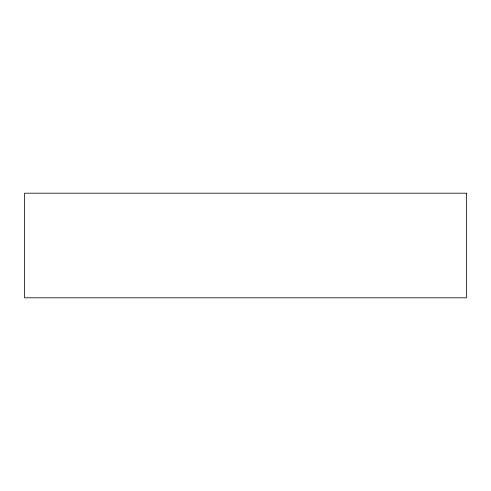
<?xml version="1.0" encoding="UTF-8"?>
<svg xmlns="http://www.w3.org/2000/svg" width="491" height="491" viewBox="0 0 491 491"><rect width="100%" height="100%" fill="white"/><g stroke="black" fill="none" stroke-linecap="round" stroke-linejoin="round"><path stroke-width="0.74" d="M466.45 193.196L24.55 193.196L24.55 297.804L466.45 297.804L466.45 193.196"/></g></svg>
